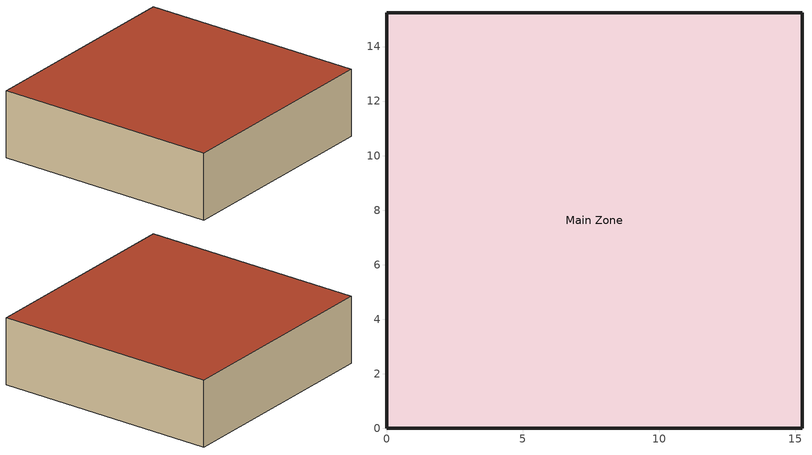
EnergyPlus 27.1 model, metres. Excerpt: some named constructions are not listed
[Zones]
Main Zone
 floor adiabatic (FLOOR): 15.24,0 0,0 0,15.24 15.24,15.24 z0
 wall outside (R13WALL): 0,0 15.24,0 15.24,15.24 0,15.24 0,0 z0:4.57
 roof outside (ROOF31): 0,15.24 0,0 15.24,0 15.24,15.24 z4.57
[Table:IndependentVariable]
Mode0_Toa; Mode0_Tra; Mode1_Tra; Mode2_Tra; Mode3_Tra; Mode4_Tra; Mode5_Tra: Cubic, Linear, -20, 100, Dimensionless, -100, 0, 100
Mode0_Woa; Mode0_Wra; Mode1_Wra; Mode2_Wra; Mode3_Wra; Mode4_Wra; Mode5_Wra: Cubic, Linear, 0, 0.03, Dimensionless, -100, 0, 100
Mode0_Ma; Mode0_OAF; Mode1_OAF; Mode2_OAF; Mode3_OAF; Mode4_OAF; Mode5_OAF: Cubic, Linear, 0, 1, Dimensionless, -100, 0, 100
Mode1_Toa: Cubic, Linear, -20, 100, Dimensionless, 18.33, 25.275, 32.22
Mode1_Woa: Cubic, Linear, 0, 0.03, Dimensionless, 0.0052, 0.00597, 0.00885, 0.00919, 0.0125
Mode1_Ma: Cubic, Linear, 0, 1, Dimensionless, 2.158, 2.534, 2.91
Mode2_Toa: Cubic, Linear, -20, 100, Dimensionless, 23.333, 26.9445, 30.556
Mode2_Woa: Cubic, Linear, 0, 0.03, Dimensionless, 0.00787, 0.00818, 0.00893, 0.00922, 0.01057
Mode2_Ma: Cubic, Linear, 0, 1, Dimensionless, 2.2415, 2.47525, 2.709
Mode3_Toa: Cubic, Linear, -20, 100, Dimensionless, 26.1, 30.5, 34.9
Mode3_Woa: Cubic, Linear, 0, 0.03, Dimensionless, 0.00619, 0.00921, 0.01038, 0.01222
Mode3_Ma: Cubic, Linear, 0, 1, Dimensionless, 2.1457, 2.41788, 2.69005
Mode4_Toa: Cubic, Linear, -20, 100, Dimensionless, 14.088, 18.879, 23.67
Mode4_Woa: Cubic, Linear, 0, 0.03, Dimensionless, 0.00482, 0.00516, 0.00857, 0.00901, 0.01229, 0.01232
Mode4_Ma: Cubic, Linear, 0, 1, Dimensionless, 2.124, 2.5059, 2.8878
Mode5_Toa: Cubic, Linear, -20, 100, Dimensionless, 12.1111, 17.33055, 22.55
Mode5_Woa: Cubic, Linear, 0, 0.03, Dimensionless, 0.00757, 0.00835, 0.00851, 0.00978, 0.01176, 0.012
Mode5_Ma: Cubic, Linear, 0, 1, Dimensionless, 2.19992, 2.60876, 3.0176
[Table:IndependentVariableList]
Mode0_IndependentVariableList: Mode0_Toa, Mode0_Woa, Mode0_Tra, Mode0_Wra, Mode0_Ma, Mode0_OAF
Mode1_IndependentVariableList: Mode1_Toa, Mode1_Woa, Mode1_Tra, Mode1_Wra, Mode1_Ma, Mode1_OAF
Mode2_IndependentVariableList: Mode2_Toa, Mode2_Woa, Mode2_Tra, Mode2_Wra, Mode2_Ma, Mode2_OAF
Mode3_IndependentVariableList: Mode3_Toa, Mode3_Woa, Mode3_Tra, Mode3_Wra, Mode3_Ma, Mode3_OAF
Mode4_IndependentVariableList: Mode4_Toa, Mode4_Woa, Mode4_Tra, Mode4_Wra, Mode4_Ma, Mode4_OAF
Mode5_IndependentVariableList: Mode5_Toa, Mode5_Woa, Mode5_Tra, Mode5_Wra, Mode5_Ma, Mode5_OAF
[Table:Lookup]
Mode1_ESP_lookup: Mode1_IndependentVariableList, DivisorOnly, -9999, 9999, Dimensionless, 153.953, 153.953, 153.953, 212.275, 212.275, 212.275, 279.945, 279.945, 279.945, 153.953, 153.953, 153.953, 212.275, 212.275, 212.275, 279.945, 279.945, 279.945, 153.953, 153.953, 153.953, 212.275, 212.275, 212.275, 279.945, 279.945, 279.945, 153.953, 153.953, 153.953, 212.275, 212.275, 212.275, 279.945, 279.945, 279.945, 153.953, 153.953, 153.953, 212.275, 212.275, 212.275, 279.945, 279.945, 279.945, 153.953, 153.953, 153.953, 212.275, 212.275, 212.275, 279.945, 279.945, 279.945, 153.953, 153.953, 153.953, 212.275, 212.275, 212.275, 279.945, 279.945, 279.945, 153.953, 153.953, 153.953, 212.275, 212.275, 212.275, 279.945, 279.945, 279.945, 153.953, 153.953, 153.953, 212.275, 212.275, 212.275, 279.945, 279.945, 279.945, 152.396, 152.396, 152.396, 215.391, 215.391, 215.391, 278.387, 278.387, 278.387, 152.396, 152.396, 152.396, 215.391, 215.391, 215.391, 278.387, 278.387, 278.387, 152.396, 152.396, 152.396, 215.391, 215.391, 215.391, 278.387, 278.387, 278.387, 152.396, 152.396, 152.396, 215.391, 215.391, 215.391, 278.387, 278.387, 278.387, 152.396, 152.396, 152.396, 215.391, 215.391, 215.391, 278.387, 278.387, 278.387, 152.396, 152.396, 152.396, 215.391, 215.391, 215.391, 278.387, 278.387, 278.387, 152.396, 152.396, 152.396, 215.391, 215.391, 215.391, 278.387, 278.387, 278.387, 152.396, 152.396, 152.396, 215.391, 215.391, 215.391, 278.387, 278.387, 278.387, 152.396, 152.396, 152.396, 215.391, 215.391, 215.391, 278.387, 278.387, 278.387, 153.953, 153.953, 153.953, 212.275, 212.275, 212.275, 279.945, 279.945, 279.945, 153.953, 153.953, 153.953, 212.275, 212.275, 212.275, 279.945, 279.945, 279.945, 153.953, 153.953, 153.953, 212.275, 212.275, 212.275, 279.945, 279.945, 279.945, 153.953, 153.953, 153.953, 212.275, 212.275, 212.275, 279.945, 279.945, 279.945, 153.953, 153.953, 153.953, 212.275, 212.275, 212.275, 279.945, 279.945, 279.945, 153.953, 153.953, 153.953, 212.275, 212.275, 212.275, 279.945, 279.945, 279.945, 153.953, 153.953, 153.953, 212.275, 212.275, 212.275, 279.945, 279.945, 279.945, 153.953, 153.953, 153.953, 212.275, 212.275, 212.275, 279.945, 279.945, 279.945, 153.953, 153.953, 153.953, 212.275, 212.275, 212.275, 279.945, 279.945, 279.945, 153.953, 153.953, 153.953, 212.275, 212.275, 212.275, 279.945, 279.945, 279.945, 153.953, 153.953, 153.953, 212.275, 212.275, 212.275, 279.945, 279.945, 279.945, 153.953, 153.953, 153.953, 212.275, 212.275, 212.275, 279.945, 279.945, 279.945, 153.953, 153.953, 153.953, 212.275, 212.275, 212.275, 279.945, 279.945, 279.945, 153.953, 153.953, 153.953, 212.275, 212.275, 212.275, 279.945, 279.945, 279.945, 153.953, 153.953, 153.953, 212.275, 212.275, 212.275, 279.945, 279.945, 279.945, 153.953, 153.953, 153.953, 212.275, 212.275, 212.275, 279.945, 279.945, 279.945, 153.953, 153.953, 153.953, 212.275, 212.275, 212.275, 279.945, 279.945, 279.945, 153.953, 153.953, 153.953, 212.275, 212.275, 212.275, 279.945, 279.945, 279.945, 152.396, 152.396, 152.396, 215.391, 215.391, 215.391, 278.387, 278.387, 278.387, 152.396, 152.396, 152.396, 215.391, 215.391, 215.391, 278.387, 278.387, 278.387, 152.396, 152.396, 152.396, 215.391, 215.391, 215.391, 278.387, 278.387, 278.387, 152.396, 152.396, 152.396, 215.391, 215.391, 215.391, 278.387, 278.387, 278.387, 152.396, 152.396, 152.396, 215.391, 215.391, 215.391, 278.387, 278.387, 278.387, 152.396, 152.396, 152.396, 215.391, 215.391, 215.391, 278.387, 278.387, 278.387, 152.396, 152.396, 152.396, 215.391, 215.391, 215.391, 278.387, 278.387, 278.387, 152.396, 152.396, 152.396, 215.391, 215.391, 215.391, 278.387, 278.387, 278.387, 152.396, 152.396, 152.396, 215.391, 215.391, 215.391, 278.387, 278.387, 278.387, 153.953, 153.953, 153.953, 212.275, 212.275, 212.275, 279.945, 279.945, 279.945, 153.953, 153.953, 153.953, 212.275, 212.275, 212.275, 279.945, 279.945, 279.945, 153.953, 153.953, 153.953, 212.275, 212.275, 212.275, 279.945, 279.945, 279.945, 153.953, 153.953, 153.953, 212.275, 212.275, 212.275, 279.945, 279.945, 279.945, 153.953, 153.953, 153.953, 212.275, 212.275, 212.275, 279.945, 279.945, 279.945, 153.953, 153.953, 153.953, 212.275, 212.275, 212.275, 279.945, 279.945, 279.945, 153.953, 153.953, 153.953, 212.275, 212.275, 212.275, 279.945, 279.945, 279.945, 153.953, 153.953, 153.953, 212.275, 212.275, 212.275, 279.945, 279.945, 279.945, 153.953, 153.953, 153.953, 212.275, 212.275, 212.275, 279.945, 279.945, 279.945, 152.396, 152.396, 152.396, 215.391, 215.391, 215.391, 278.387, 278.387, 278.387, 152.396, 152.396, 152.396, 215.391, 215.391, 215.391, 278.387, 278.387, 278.387, 152.396, 152.396, 152.396, 215.391, 215.391, 215.391, 278.387, 278.387, 278.387, 152.396, 152.396, 152.396, 215.391, 215.391, 215.391, 278.387, 278.387, 278.387, 152.396, 152.396, 152.396, 215.391, 215.391, 215.391, 278.387, 278.387, 278.387, 152.396, 152.396, 152.396, 215.391, 215.391, 215.391, 278.387, 278.387, 278.387, 152.396, 152.396, 152.396, 215.391, 215.391, 215.391, 278.387, 278.387, 278.387, 152.396, 152.396, 152.396, 215.391, 215.391, 215.391, 278.387, 278.387, 278.387, 152.396, 152.396, 152.396, 215.391, 215.391, 215.391, 278.387, 278.387, 278.387, 153.953, 153.953, 153.953, 212.275, 212.275, 212.275, 279.945, 279.945, 279.945, 153.953, 153.953, 153.953, 212.275, 212.275, 212.275, 279.945, 279.945, 279.945, 153.953, 153.953, 153.953, 212.275, 212.275, 212.275, 279.945, 279.945, 279.945, 153.953, 153.953, 153.953, 212.275, 212.275, 212.275, 279.945, 279.945, 279.945, 153.953, 153.953, 153.953, 212.275, 212.275, 212.275, 279.945, 279.945, 279.945, 153.953, 153.953, 153.953, 212.275, 212.275, 212.275, 279.945, 279.945, 279.945, 153.953, 153.953, 153.953, 212.275, 212.275, 212.275, 279.945, 279.945, 279.945, 153.953, 153.953, 153.953, 212.275, 212.275, 212.275, 279.945, 279.945, 279.945, 153.953, 153.953, 153.953, 212.275, 212.275, 212.275, 279.945, 279.945, 279.945, 152.396, 152.396, 152.396, 215.391, 215.391, 215.391, 278.387, 278.387, 278.387, 152.396, 152.396, 152.396, 215.391, 215.391, 215.391, 278.387, 278.387, 278.387, 152.396, 152.396, 152.396, 215.391, 215.391, 215.391, 278.387, 278.387, 278.387, 152.396, 152.396, 152.396, 215.391, 215.391, 215.391, 278.387, 278.387, 278.387, 152.396, 152.396, 152.396, 215.391, 215.391, 215.391, 278.387, 278.387, 278.387, 152.396, 152.396, 152.396, 215.391, 215.391, 215.391, 278.387, 278.387, 278.387, 152.396, 152.396, 152.396, 215.391, 215.391, 215.391, 278.387, 278.387, 278.387, 152.396, 152.396, 152.396, 215.391, 215.391, 215.391, 278.387, 278.387, 278.387, 152.396, 152.396, 152.396, 215.391, 215.391, 215.391, 278.387, 278.387, 278.387, 153.953, 153.953, 153.953, 212.275, 212.275, 212.275, 279.945, 279.945, 279.945, 153.953, 153.953, 153.953, 212.275, 212.275, 212.275, 279.945, 279.945, 279.945, 153.953, 153.953, 153.953, 212.275, 212.275, 212.275, 279.945, 279.945, 279.945, 153.953, 153.953, 153.953, 212.275, 212.275, 212.275, 279.945, 279.945, 279.945, 153.953, 153.953, 153.953, 212.275, 212.275, 212.275, 279.945, 279.945, 279.945, 153.953, 153.953, 153.953, 212.275, 212.275, 212.275, 279.945, 279.945, 279.945, 153.953, 153.953, 153.953, 212.275, 212.275, 212.275, 279.945, 279.945, 279.945, 153.953, 153.953, 153.953, 212.275, 212.275, 212.275, 279.945, 279.945, 279.945, 153.953, 153.953, 153.953, 212.275, 212.275, 212.275, 279.945, 279.945, 279.945, 152.396, 152.396, 152.396, 215.391, 215.391, 215.391, 278.387, 278.387, 278.387, 152.396, 152.396, 152.396, 215.391, 215.391, 215.391, 278.387, 278.387, 278.387, 152.396, 152.396, 152.396, 215.391, 215.391, 215.391, 278.387, 278.387, 278.387, 152.396, 152.396, 152.396, 215.391, 215.391, 215.391, 278.387, 278.387, 278.387, 152.396, 152.396, 152.396, 215.391, 215.391, 215.391, 278.387, 278.387, 278.387, 152.396, 152.396, 152.396, 215.391, 215.391, 215.391, 278.387, 278.387, 278.387, 152.396, 152.396, 152.396, 215.391, 215.391, 215.391, 278.387, 278.387, 278.387, 152.396, 152.396, 152.396, 215.391, 215.391, 215.391, 278.387, 278.387, 278.387, 152.396, 152.396, 152.396, 215.391, 215.391, 215.391, 278.387, 278.387, 278.387, 153.953, 153.953, 153.953, 212.275, 212.275, 212.275, 279.945, 279.945, 279.945, 153.953, 153.953, 153.953, 212.275, 212.275, 212.275, 279.945, 279.945, 279.945, 153.953, 153.953, 153.953, 212.275, 212.275, 212.275, 279.945, 279.945, 279.945, 153.953, 153.953, 153.953, 212.275, 212.275, 212.275, 279.945, 279.945, 279.945, 153.953, 153.953, 153.953, 212.275, 212.275, 212.275, 279.945, 279.945, 279.945, 153.953, 153.953, 153.953, 212.275, 212.275, 212.275, 279.945, 279.945, 279.945, 153.953, 153.953, 153.953, 212.275, 212.275, 212.275, 279.945, 279.945, 279.945, 153.953, 153.953, 153.953, 212.275, 212.275, 212.275, 279.945, 279.945, 279.945, 153.953, 153.953, 153.953, 212.275, 212.275, 212.275, 279.945, 279.945, 279.945, 153.953, 153.953, 153.953, 212.275, 212.275, 212.275, 279.945, 279.945, 279.945, 153.953, 153.953, 153.953, 212.275, 212.275, 212.275, 279.945, 279.945, 279.945, 153.953, 153.953, 153.953, 212.275, 212.275, 212.275, 279.945, 279.945, 279.945, 153.953, 153.953, 153.953, 212.275, 212.275, 212.275, 279.945, 279.945, 279.945, 153.953, 153.953, 153.953, 212.275, 212.275, 212.275, 279.945, 279.945, 279.945, 153.953, 153.953, 153.953, 212.275, 212.275, 212.275, 279.945, 279.945, 279.945, 153.953, 153.953, 153.953, 212.275, 212.275, 212.275, 279.945, 279.945, 279.945, 153.953, 153.953, 153.953, 212.275, 212.275, 212.275, 279.945, 279.945, 279.945, 153.953, 153.953, 153.953, 212.275, 212.275, 212.275, 279.945, 279.945, 279.945, 152.396, 152.396, 152.396, 215.391, 215.391, 215.391, 278.387, 278.387, 278.387, 152.396, 152.396, 152.396, 215.391, 215.391, 215.391, 278.387, 278.387, 278.387, 152.396, 152.396, 152.396, 215.391, 215.391, 215.391, 278.387, 278.387, 278.387, 152.396, 152.396, 152.396, 215.391, 215.391, 215.391, 278.387, 278.387, 278.387, 152.396, 152.396, 152.396, 215.391, 215.391, 215.391, 278.387, 278.387, 278.387, 152.396, 152.396, 152.396, 215.391, 215.391, 215.391, 278.387, 278.387, 278.387, 152.396, 152.396, 152.396, 215.391, 215.391, 215.391, 278.387, 278.387, 278.387, 152.396, 152.396, 152.396, 215.391, 215.391, 215.391, 278.387, 278.387, 278.387, 152.396, 152.396, 152.396, 215.391, 215.391, 215.391, 278.387, 278.387, 278.387, 153.953, 153.953, 153.953, 212.275, 212.275, 212.275, 279.945, 279.945, 279.945, 153.953, 153.953, 153.953, 212.275, 212.275, 212.275, 279.945, 279.945, 279.945, 153.953, 153.953, 153.953, 212.275, 212.275, 212.275, 279.945, 279.945, 279.945, 153.953, 153.953, 153.953, 212.275, 212.275, 212.275, 279.945, 279.945, 279.945, 153.953, 153.953, 153.953, 212.275, 212.275, 212.275, 279.945, 279.945, 279.945, 153.953, 153.953, 153.953, 212.275, 212.275, 212.275, 279.945, 279.945, 279.945, 153.953, 153.953, 153.953, 212.275, 212.275, 212.275, 279.945, 279.945, 279.945, 153.953, 153.953, 153.953, 212.275, 212.275, 212.275, 279.945, 279.945, 279.945, 153.953, 153.953, 153.953, 212.275, 212.275, 212.275, 279.945, 279.945, 279.945
Mode1_Power_lookup: Mode1_IndependentVariableList, DivisorOnly, 3.0176, -9999, 9999, Dimensionless, 4690.2, 4690.2, 4690.2, 4664.95, 4664.95, 4664.95, 4639.7, 4639.7, 4639.7, 4690.2, 4690.2, 4690.2, 4664.95, 4664.95, 4664.95, 4639.7, 4639.7, 4639.7, 4690.2, 4690.2, 4690.2, 4664.95, 4664.95, 4664.95, 4639.7, 4639.7, 4639.7, 4690.2, 4690.2, 4690.2, 4664.95, 4664.95, 4664.95, 4639.7, 4639.7, 4639.7, 4690.2, 4690.2, 4690.2, 4664.95, 4664.95, 4664.95, 4639.7, 4639.7, 4639.7, 4690.2, 4690.2, 4690.2, 4664.95, 4664.95, 4664.95, 4639.7, 4639.7, 4639.7, 4690.2, 4690.2, 4690.2, 4664.95, 4664.95, 4664.95, 4639.7, 4639.7, 4639.7, 4690.2, 4690.2, 4690.2, 4664.95, 4664.95, 4664.95, 4639.7, 4639.7, 4639.7, 4690.2, 4690.2, 4690.2, 4664.95, 4664.95, 4664.95, 4639.7, 4639.7, 4639.7, 4692.86, 4692.86, 4692.86, 4667.61, 4667.61, 4667.61, 4642.36, 4642.36, 4642.36, 4692.86, 4692.86, 4692.86, 4667.61, 4667.61, 4667.61, 4642.36, 4642.36, 4642.36, 4692.86, 4692.86, 4692.86, 4667.61, 4667.61, 4667.61, 4642.36, 4642.36, 4642.36, 4692.86, 4692.86, 4692.86, 4667.61, 4667.61, 4667.61, 4642.36, 4642.36, 4642.36, 4692.86, 4692.86, 4692.86, 4667.61, 4667.61, 4667.61, 4642.36, 4642.36, 4642.36, 4692.86, 4692.86, 4692.86, 4667.61, 4667.61, 4667.61, 4642.36, 4642.36, 4642.36, 4692.86, 4692.86, 4692.86, 4667.61, 4667.61, 4667.61, 4642.36, 4642.36, 4642.36, 4692.86, 4692.86, 4692.86, 4667.61, 4667.61, 4667.61, 4642.36, 4642.36, 4642.36, 4692.86, 4692.86, 4692.86, 4667.61, 4667.61, 4667.61, 4642.36, 4642.36, 4642.36, 4702.79, 4702.79, 4702.79, 4677.53, 4677.53, 4677.53, 4652.28, 4652.28, 4652.28, 4702.79, 4702.79, 4702.79, 4677.53, 4677.53, 4677.53, 4652.28, 4652.28, 4652.28, 4702.79, 4702.79, 4702.79, 4677.53, 4677.53, 4677.53, 4652.28, 4652.28, 4652.28, 4702.79, 4702.79, 4702.79, 4677.53, 4677.53, 4677.53, 4652.28, 4652.28, 4652.28, 4702.79, 4702.79, 4702.79, 4677.53, 4677.53, 4677.53, 4652.28, 4652.28, 4652.28, 4702.79, 4702.79, 4702.79, 4677.53, 4677.53, 4677.53, 4652.28, 4652.28, 4652.28, 4702.79, 4702.79, 4702.79, 4677.53, 4677.53, 4677.53, 4652.28, 4652.28, 4652.28, 4702.79, 4702.79, 4702.79, 4677.53, 4677.53, 4677.53, 4652.28, 4652.28, 4652.28, 4702.79, 4702.79, 4702.79, 4677.53, 4677.53, 4677.53, 4652.28, 4652.28, 4652.28, 4703.96, 4703.96, 4703.96, 4678.7, 4678.7, 4678.7, 4653.46, 4653.46, 4653.46, 4703.96, 4703.96, 4703.96, 4678.7, 4678.7, 4678.7, 4653.46, 4653.46, 4653.46, 4703.96, 4703.96, 4703.96, 4678.7, 4678.7, 4678.7, 4653.46, 4653.46, 4653.46, 4703.96, 4703.96, 4703.96, 4678.7, 4678.7, 4678.7, 4653.46, 4653.46, 4653.46, 4703.96, 4703.96, 4703.96, 4678.7, 4678.7, 4678.7, 4653.46, 4653.46, 4653.46, 4703.96, 4703.96, 4703.96, 4678.7, 4678.7, 4678.7, 4653.46, 4653.46, 4653.46, 4703.96, 4703.96, 4703.96, 4678.7, 4678.7, 4678.7, 4653.46, 4653.46, 4653.46, 4703.96, 4703.96, 4703.96, 4678.7, 4678.7, 4678.7, 4653.46, 4653.46, 4653.46, 4703.96, 4703.96, 4703.96, 4678.7, 4678.7, 4678.7, 4653.46, 4653.46, 4653.46, 4715.37, 4715.37, 4715.37, 4690.12, 4690.12, 4690.12, 4664.87, 4664.87, 4664.87, 4715.37, 4715.37, 4715.37, 4690.12, 4690.12, 4690.12, 4664.87, 4664.87, 4664.87, 4715.37, 4715.37, 4715.37, 4690.12, 4690.12, 4690.12, 4664.87, 4664.87, 4664.87, 4715.37, 4715.37, 4715.37, 4690.12, 4690.12, 4690.12, 4664.87, 4664.87, 4664.87, 4715.37, 4715.37, 4715.37, 4690.12, 4690.12, 4690.12, 4664.87, 4664.87, 4664.87, 4715.37, 4715.37, 4715.37, 4690.12, 4690.12, 4690.12, 4664.87, 4664.87, 4664.87, 4715.37, 4715.37, 4715.37, 4690.12, 4690.12, 4690.12, 4664.87, 4664.87, 4664.87, 4715.37, 4715.37, 4715.37, 4690.12, 4690.12, 4690.12, 4664.87, 4664.87, 4664.87, 4715.37, 4715.37, 4715.37, 4690.12, 4690.12, 4690.12, 4664.87, 4664.87, 4664.87, 4607.88, 4607.88, 4607.88, 4582.63, 4582.63, 4582.63, 4557.38, 4557.38, 4557.38, 4607.88, 4607.88, 4607.88, 4582.63, 4582.63, 4582.63, 4557.38, 4557.38, 4557.38, 4607.88, 4607.88, 4607.88, 4582.63, 4582.63, 4582.63, 4557.38, 4557.38, 4557.38, 4607.88, 4607.88, 4607.88, 4582.63, 4582.63, 4582.63, 4557.38, 4557.38, 4557.38, 4607.88, 4607.88, 4607.88, 4582.63, 4582.63, 4582.63, 4557.38, 4557.38, 4557.38, 4607.88, 4607.88, 4607.88, 4582.63, 4582.63, 4582.63, 4557.38, 4557.38, 4557.38, 4607.88, 4607.88, 4607.88, 4582.63, 4582.63, 4582.63, 4557.38, 4557.38, 4557.38, 4607.88, 4607.88, 4607.88, 4582.63, 4582.63, 4582.63, 4557.38, 4557.38, 4557.38, 4607.88, 4607.88, 4607.88, 4582.63, 4582.63, 4582.63, 4557.38, 4557.38, 4557.38, 4610.54, 4610.54, 4610.54, 4585.29, 4585.29, 4585.29, 4560.03, 4560.03, 4560.03, 4610.54, 4610.54, 4610.54, 4585.29, 4585.29, 4585.29, 4560.03, 4560.03, 4560.03, 4610.54, 4610.54, 4610.54, 4585.29, 4585.29, 4585.29, 4560.03, 4560.03, 4560.03, 4610.54, 4610.54, 4610.54, 4585.29, 4585.29, 4585.29, 4560.03, 4560.03, 4560.03, 4610.54, 4610.54, 4610.54, 4585.29, 4585.29, 4585.29, 4560.03, 4560.03, 4560.03, 4610.54, 4610.54, 4610.54, 4585.29, 4585.29, 4585.29, 4560.03, 4560.03, 4560.03, 4610.54, 4610.54, 4610.54, 4585.29, 4585.29, 4585.29, 4560.03, 4560.03, 4560.03, 4610.54, 4610.54, 4610.54, 4585.29, 4585.29, 4585.29, 4560.03, 4560.03, 4560.03, 4610.54, 4610.54, 4610.54, 4585.29, 4585.29, 4585.29, 4560.03, 4560.03, 4560.03, 4620.46, 4620.46, 4620.46, 4595.21, 4595.21, 4595.21, 4569.96, 4569.96, 4569.96, 4620.46, 4620.46, 4620.46, 4595.21, 4595.21, 4595.21, 4569.96, 4569.96, 4569.96, 4620.46, 4620.46, 4620.46, 4595.21, 4595.21, 4595.21, 4569.96, 4569.96, 4569.96, 4620.46, 4620.46, 4620.46, 4595.21, 4595.21, 4595.21, 4569.96, 4569.96, 4569.96, 4620.46, 4620.46, 4620.46, 4595.21, 4595.21, 4595.21, 4569.96, 4569.96, 4569.96, 4620.46, 4620.46, 4620.46, 4595.21, 4595.21, 4595.21, 4569.96, 4569.96, 4569.96, 4620.46, 4620.46, 4620.46, 4595.21, 4595.21, 4595.21, 4569.96, 4569.96, 4569.96, 4620.46, 4620.46, 4620.46, 4595.21, 4595.21, 4595.21, 4569.96, 4569.96, 4569.96, 4620.46, 4620.46, 4620.46, 4595.21, 4595.21, 4595.21, 4569.96, 4569.96, 4569.96, 4621.63, 4621.63, 4621.63, 4596.38, 4596.38, 4596.38, 4571.13, 4571.13, 4571.13, 4621.63, 4621.63, 4621.63, 4596.38, 4596.38, 4596.38, 4571.13, 4571.13, 4571.13, 4621.63, 4621.63, 4621.63, 4596.38, 4596.38, 4596.38, 4571.13, 4571.13, 4571.13, 4621.63, 4621.63, 4621.63, 4596.38, 4596.38, 4596.38, 4571.13, 4571.13, 4571.13, 4621.63, 4621.63, 4621.63, 4596.38, 4596.38, 4596.38, 4571.13, 4571.13, 4571.13, 4621.63, 4621.63, 4621.63, 4596.38, 4596.38, 4596.38, 4571.13, 4571.13, 4571.13, 4621.63, 4621.63, 4621.63, 4596.38, 4596.38, 4596.38, 4571.13, 4571.13, 4571.13, 4621.63, 4621.63, 4621.63, 4596.38, 4596.38, 4596.38, 4571.13, 4571.13, 4571.13, 4621.63, 4621.63, 4621.63, 4596.38, 4596.38, 4596.38, 4571.13, 4571.13, 4571.13, 4633.04, 4633.04, 4633.04, 4607.79, 4607.79, 4607.79, 4582.54, 4582.54, 4582.54, 4633.04, 4633.04, 4633.04, 4607.79, 4607.79, 4607.79, 4582.54, 4582.54, 4582.54, 4633.04, 4633.04, 4633.04, 4607.79, 4607.79, 4607.79, 4582.54, 4582.54, 4582.54, 4633.04, 4633.04, 4633.04, 4607.79, 4607.79, 4607.79, 4582.54, 4582.54, 4582.54, 4633.04, 4633.04, 4633.04, 4607.79, 4607.79, 4607.79, 4582.54, 4582.54, 4582.54, 4633.04, 4633.04, 4633.04, 4607.79, 4607.79, 4607.79, 4582.54, 4582.54, 4582.54, 4633.04, 4633.04, 4633.04, 4607.79, 4607.79, 4607.79, 4582.54, 4582.54, 4582.54, 4633.04, 4633.04, 4633.04, 4607.79, 4607.79, 4607.79, 4582.54, 4582.54, 4582.54, 4633.04, 4633.04, 4633.04, 4607.79, 4607.79, 4607.79, 4582.54, 4582.54, 4582.54, 4525.56, 4525.56, 4525.56, 4500.31, 4500.31, 4500.31, 4475.06, 4475.06, 4475.06, 4525.56, 4525.56, 4525.56, 4500.31, 4500.31, 4500.31, 4475.06, 4475.06, 4475.06, 4525.56, 4525.56, 4525.56, 4500.31, 4500.31, 4500.31, 4475.06, 4475.06, 4475.06, 4525.56, 4525.56, 4525.56, 4500.31, 4500.31, 4500.31, 4475.06, 4475.06, 4475.06, 4525.56, 4525.56, 4525.56, 4500.31, 4500.31, 4500.31, 4475.06, 4475.06, 4475.06, 4525.56, 4525.56, 4525.56, 4500.31, 4500.31, 4500.31, 4475.06, 4475.06, 4475.06, 4525.56, 4525.56, 4525.56, 4500.31, 4500.31, 4500.31, 4475.06, 4475.06, 4475.06, 4525.56, 4525.56, 4525.56, 4500.31, 4500.31, 4500.31, 4475.06, 4475.06, 4475.06, 4525.56, 4525.56, 4525.56, 4500.31, 4500.31, 4500.31, 4475.06, 4475.06, 4475.06, 4528.22, 4528.22, 4528.22, 4502.97, 4502.97, 4502.97, 4477.72, 4477.72, 4477.72, 4528.22, 4528.22, 4528.22, 4502.97, 4502.97, 4502.97, 4477.72, 4477.72, 4477.72, 4528.22, 4528.22, 4528.22, 4502.97, 4502.97, 4502.97, 4477.72, 4477.72, 4477.72, 4528.22, 4528.22, 4528.22, 4502.97, 4502.97, 4502.97, 4477.72, 4477.72, 4477.72, 4528.22, 4528.22, 4528.22, 4502.97, 4502.97, 4502.97, 4477.72, 4477.72, 4477.72, 4528.22, 4528.22, 4528.22, 4502.97, 4502.97, 4502.97, 4477.72, 4477.72, 4477.72, 4528.22, 4528.22, 4528.22, 4502.97, 4502.97, 4502.97, 4477.72, 4477.72, 4477.72, 4528.22, 4528.22, 4528.22, 4502.97, 4502.97, 4502.97, 4477.72, 4477.72, 4477.72, 4528.22, 4528.22, 4528.22, 4502.97, 4502.97, 4502.97, 4477.72, 4477.72, 4477.72, 4538.14, 4538.14, 4538.14, 4512.89, 4512.89, 4512.89, 4487.64, 4487.64, 4487.64, 4538.14, 4538.14, 4538.14, 4512.89, 4512.89, 4512.89, 4487.64, 4487.64, 4487.64, 4538.14, 4538.14, 4538.14, 4512.89, 4512.89, 4512.89, 4487.64, 4487.64, 4487.64, 4538.14, 4538.14, 4538.14, 4512.89, 4512.89, 4512.89, 4487.64, 4487.64, 4487.64, 4538.14, 4538.14, 4538.14, 4512.89, 4512.89, 4512.89, 4487.64, 4487.64, 4487.64, 4538.14, 4538.14, 4538.14, 4512.89, 4512.89, 4512.89, 4487.64, 4487.64, 4487.64, 4538.14, 4538.14, 4538.14, 4512.89, 4512.89, 4512.89, 4487.64, 4487.64, 4487.64, 4538.14, 4538.14, 4538.14, 4512.89, 4512.89, 4512.89, 4487.64, 4487.64, 4487.64, 4538.14, 4538.14, 4538.14, 4512.89, 4512.89, 4512.89, 4487.64, 4487.64, 4487.64, 4539.31, 4539.31, 4539.31, 4514.06, 4514.06, 4514.06, 4488.81, 4488.81, 4488.81, 4539.31, 4539.31, 4539.31, 4514.06, 4514.06, 4514.06, 4488.81, 4488.81, 4488.81, 4539.31, 4539.31, 4539.31, 4514.06, 4514.06, 4514.06, 4488.81, 4488.81, 4488.81, 4539.31, 4539.31, 4539.31, 4514.06, 4514.06, 4514.06, 4488.81, 4488.81, 4488.81, 4539.31, 4539.31, 4539.31, 4514.06, 4514.06, 4514.06, 4488.81, 4488.81, 4488.81, 4539.31, 4539.31, 4539.31, 4514.06, 4514.06, 4514.06, 4488.81, 4488.81, 4488.81, 4539.31, 4539.31, 4539.31, 4514.06, 4514.06, 4514.06, 4488.81, 4488.81, 4488.81, 4539.31, 4539.31, 4539.31, 4514.06, 4514.06, 4514.06, 4488.81, 4488.81, 4488.81, 4539.31, 4539.31, 4539.31, 4514.06, 4514.06, 4514.06, 4488.81, 4488.81, 4488.81, 4550.72, 4550.72, 4550.72, 4525.47, 4525.47, 4525.47, 4500.22, 4500.22, 4500.22, 4550.72, 4550.72, 4550.72, 4525.47, 4525.47, 4525.47, 4500.22, 4500.22, 4500.22, 4550.72, 4550.72, 4550.72, 4525.47, 4525.47, 4525.47, 4500.22, 4500.22, 4500.22, 4550.72, 4550.72, 4550.72, 4525.47, 4525.47, 4525.47, 4500.22, 4500.22, 4500.22, 4550.72, 4550.72, 4550.72, 4525.47, 4525.47, 4525.47, 4500.22, 4500.22, 4500.22, 4550.72, 4550.72, 4550.72, 4525.47, 4525.47, 4525.47, 4500.22, 4500.22, 4500.22, 4550.72, 4550.72, 4550.72, 4525.47, 4525.47, 4525.47, 4500.22, 4500.22, 4500.22, 4550.72, 4550.72, 4550.72, 4525.47, 4525.47, 4525.47, 4500.22, 4500.22, 4500.22, 4550.72, 4550.72, 4550.72, 4525.47, 4525.47, 4525.47, 4500.22, 4500.22, 4500.22
Mode1_FanPower_lookup: Mode1_IndependentVariableList, DivisorOnly, 3.0176, -9999, 9999, Dimensionless, 3250, 3250, 3250, 3250, 3250, 3250, 3250, 3250, 3250, 3250, 3250, 3250, 3250, 3250, 3250, 3250, 3250, 3250, 3250, 3250, 3250, 3250, 3250, 3250, 3250, 3250, 3250, 3250, 3250, 3250, 3250, 3250, 3250, 3250, 3250, 3250, 3250, 3250, 3250, 3250, 3250, 3250, 3250, 3250, 3250, 3250, 3250, 3250, 3250, 3250, 3250, 3250, 3250, 3250, 3250, 3250, 3250, 3250, 3250, 3250, 3250, 3250, 3250, 3250, 3250, 3250, 3250, 3250, 3250, 3250, 3250, 3250, 3250, 3250, 3250, 3250, 3250, 3250, 3250, 3250, 3250, 3250, 3250, 3250, 3250, 3250, 3250, 3250, 3250, 3250, 3250, 3250, 3250, 3250, 3250, 3250, 3250, 3250, 3250, 3250, 3250, 3250, 3250, 3250, 3250, 3250, 3250, 3250, 3250, 3250, 3250, 3250, 3250, 3250, 3250, 3250, 3250, 3250, 3250, 3250, 3250, 3250, 3250, 3250, 3250, 3250, 3250, 3250, 3250, 3250, 3250, 3250, 3250, 3250, 3250, 3250, 3250, 3250, 3250, 3250, 3250, 3250, 3250, 3250, 3250, 3250, 3250, 3250, 3250, 3250, 3250, 3250, 3250, 3250, 3250, 3250, 3250, 3250, 3250, 3250, 3250, 3250, 3250, 3250, 3250, 3250, 3250, 3250, 3250, 3250, 3250, 3250, 3250, 3250, 3250, 3250, 3250, 3250, 3250, 3250, 3250, 3250, 3250, 3250, 3250, 3250, 3250, 3250, 3250, 3250, 3250, 3250, 3250, 3250, 3250, 3250, 3250, 3250, 3250, 3250, 3250, 3250, 3250, 3250, 3250, 3250, 3250, 3250, 3250, 3250, 3250, 3250, 3250, 3250, 3250, 3250, 3250, 3250, 3250, 3250, 3250, 3250, 3250, 3250, 3250, 3250, 3250, 3250, 3250, 3250, 3250, 3250, 3250, 3250, 3250, 3250, 3250, 3250, 3250, 3250, 3250, 3250, 3250, 3250, 3250, 3250, 3250, 3250, 3250, 3250, 3250, 3250, 3250, 3250, 3250, 3250, 3250, 3250, 3250, 3250, 3250, 3250, 3250, 3250, 3250, 3250, 3250, 3250, 3250, 3250, 3250, 3250, 3250, 3250, 3250, 3250, 3250, 3250, 3250, 3250, 3250, 3250, 3250, 3250, 3250, 3250, 3250, 3250, 3250, 3250, 3250, 3250, 3250, 3250, 3250, 3250, 3250, 3250, 3250, 3250, 3250, 3250, 3250, 3250, 3250, 3250, 3250, 3250, 3250, 3250, 3250, 3250, 3250, 3250, 3250, 3250, 3250, 3250, 3250, 3250, 3250, 3250, 3250, 3250, 3250, 3250, 3250, 3250, 3250, 3250, 3250, 3250, 3250, 3250, 3250, 3250, 3250, 3250, 3250, 3250, 3250, 3250, 3250, 3250, 3250, 3250, 3250, 3250, 3250, 3250, 3250, 3250, 3250, 3250, 3250, 3250, 3250, 3250, 3250, 3250, 3250, 3250, 3250, 3250, 3250, 3250, 3250, 3250, 3250, 3250, 3250, 3250, 3250, 3250, 3250, 3250, 3250, 3250, 3250, 3250, 3250, 3250, 3250, 3250, 3250, 3250, 3250, 3250, 3250, 3250, 3250, 3250, 3250, 3250, 3250, 3250, 3250, 3250, 3250, 3250, 3250, 3250, 3250, 3250, 3250, 3250, 3250, 3250, 3250, 3250, 3250, 3250, 3250, 3250, 3250, 3250, 3250, 3250, 3250, 3250, 3250, 3250, 3250, 3250, 3250, 3250, 3250, 3250, 3250, 3250, 3250, 3250, 3250, 3250, 3250, 3250, 3250, 3250, 3250, 3250, 3250, 3250, 3250, 3250, 3250, 3250, 3250, 3250, 3250, 3250, 3250, 3250, 3250, 3250, 3250, 3250, 3250, 3250, 3250, 3250, 3250, 3250, 3250, 3250, 3250, 3250, 3250, 3250, 3250, 3250, 3250, 3250, 3250, 3250, 3250, 3250, 3250, 3250, 3250, 3250, 3250, 3250, 3250, 3250, 3250, 3250, 3250, 3250, 3250, 3250, 3250, 3250, 3250, 3250, 3250, 3250, 3250, 3250, 3250, 3250, 3250, 3250, 3250, 3250, 3250, 3250, 3250, 3250, 3250, 3250, 3250, 3250, 3250, 3250, 3250, 3250, 3250, 3250, 3250, 3250, 3250, 3250, 3250, 3250, 3250, 3250, 3250, 3250, 3250, 3250, 3250, 3250, 3250, 3250, 3250, 3250, 3250, 3250, 3250, 3250, 3250, 3250, 3250, 3250, 3250, 3250, 3250, 3250, 3250, 3250, 3250, 3250, 3250, 3250, 3250, 3250, 3250, 3250, 3250, 3250, 3250, 3250, 3250, 3250, 3250, 3250, 3250, 3250, 3250, 3250, 3250, 3250, 3250, 3250, 3250, 3250, 3250, 3250, 3250, 3250, 3250, 3250, 3250, 3250, 3250, 3250, 3250, 3250, 3250, 3250, 3250, 3250, 3250, 3250, 3250, 3250, 3250, 3250, 3250, 3250, 3250, 3250, 3250, 3250, 3250, 3250, 3250, 3250, 3250, 3250, 3250, 3250, 3250, 3250, 3250, 3250, 3250, 3250, 3250, 3250, 3250, 3250, 3250, 3250, 3250, 3250, 3250, 3250, 3250, 3250, 3250, 3250, 3250, 3250, 3250, 3250, 3250, 3250, 3250, 3250, 3250, 3250, 3250, 3250, 3250, 3250, 3250, 3250, 3250, 3250, 3250, 3250, 3250, 3250, 3250, 3250, 3250, 3250, 3250, 3250, 3250, 3250, 3250, 3250, 3250, 3250, 3250, 3250, 3250, 3250, 3250, 3250, 3250, 3250, 3250, 3250, 3250, 3250, 3250, 3250, 3250, 3250, 3250, 3250, 3250, 3250, 3250, 3250, 3250, 3250, 3250, 3250, 3250, 3250, 3250, 3250, 3250, 3250, 3250, 3250, 3250, 3250, 3250, 3250, 3250, 3250, 3250, 3250, 3250, 3250, 3250, 3250, 3250, 3250, 3250, 3250, 3250, 3250, 3250, 3250, 3250, 3250, 3250, 3250, 3250, 3250, 3250, 3250, 3250, 3250, 3250, 3250, 3250, 3250, 3250, 3250, 3250, 3250, 3250, 3250, 3250, 3250, 3250, 3250, 3250, 3250, 3250, 3250, 3250, 3250, 3250, 3250, 3250, 3250, 3250, 3250, 3250, 3250, 3250, 3250, 3250, 3250, 3250, 3250, 3250, 3250, 3250, 3250, 3250, 3250, 3250, 3250, 3250, 3250, 3250, 3250, 3250, 3250, 3250, 3250, 3250, 3250, 3250, 3250, 3250, 3250, 3250, 3250, 3250, 3250, 3250, 3250, 3250, 3250, 3250, 3250, 3250, 3250, 3250, 3250, 3250, 3250, 3250, 3250, 3250, 3250, 3250, 3250, 3250, 3250, 3250, 3250, 3250, 3250, 3250, 3250, 3250, 3250, 3250, 3250, 3250, 3250, 3250, 3250, 3250, 3250, 3250, 3250, 3250, 3250, 3250, 3250, 3250, 3250, 3250, 3250, 3250, 3250, 3250, 3250, 3250, 3250, 3250, 3250, 3250, 3250, 3250, 3250, 3250, 3250, 3250, 3250, 3250, 3250, 3250, 3250, 3250, 3250, 3250, 3250, 3250, 3250, 3250, 3250, 3250, 3250, 3250, 3250, 3250, 3250, 3250, 3250, 3250, 3250, 3250, 3250, 3250, 3250, 3250, 3250, 3250, 3250, 3250, 3250, 3250, 3250, 3250, 3250, 3250, 3250, 3250, 3250, 3250, 3250, 3250, 3250, 3250, 3250, 3250, 3250, 3250, 3250, 3250, 3250, 3250, 3250, 3250, 3250, 3250, 3250, 3250, 3250, 3250, 3250, 3250, 3250, 3250, 3250, 3250, 3250, 3250, 3250, 3250, 3250, 3250, 3250, 3250, 3250, 3250, 3250, 3250, 3250, 3250, 3250, 3250, 3250, 3250, 3250, 3250, 3250, 3250, 3250, 3250, 3250, 3250, 3250, 3250, 3250, 3250, 3250, 3250, 3250, 3250, 3250, 3250, 3250, 3250, 3250, 3250, 3250, 3250, 3250, 3250, 3250, 3250, 3250, 3250, 3250, 3250, 3250, 3250, 3250, 3250, 3250, 3250, 3250, 3250, 3250, 3250, 3250, 3250, 3250, 3250, 3250, 3250, 3250, 3250, 3250, 3250, 3250, 3250, 3250, 3250, 3250, 3250, 3250, 3250, 3250, 3250, 3250, 3250, 3250, 3250, 3250, 3250, 3250, 3250, 3250, 3250, 3250, 3250, 3250, 3250, 3250, 3250, 3250, 3250, 3250, 3250, 3250, 3250, 3250, 3250, 3250, 3250, 3250, 3250, 3250, 3250, 3250, 3250, 3250, 3250, 3250, 3250, 3250, 3250, 3250, 3250, 3250, 3250, 3250, 3250, 3250, 3250, 3250, 3250, 3250, 3250, 3250, 3250, 3250, 3250, 3250, 3250, 3250, 3250, 3250, 3250, 3250, 3250, 3250, 3250, 3250, 3250, 3250, 3250, 3250, 3250, 3250, 3250, 3250, 3250, 3250, 3250, 3250, 3250, 3250, 3250, 3250, 3250, 3250, 3250, 3250, 3250, 3250, 3250, 3250, 3250, 3250, 3250, 3250, 3250, 3250, 3250, 3250, 3250, 3250, 3250, 3250, 3250, 3250, 3250, 3250, 3250, 3250, 3250, 3250, 3250, 3250, 3250, 3250, 3250, 3250, 3250, 3250, 3250, 3250, 3250, 3250, 3250, 3250, 3250, 3250, 3250, 3250, 3250, 3250, 3250, 3250, 3250, 3250, 3250, 3250, 3250, 3250, 3250, 3250, 3250, 3250, 3250, 3250, 3250, 3250, 3250, 3250, 3250, 3250, 3250, 3250, 3250, 3250, 3250, 3250, 3250, 3250, 3250, 3250, 3250, 3250, 3250, 3250, 3250, 3250, 3250, 3250, 3250, 3250, 3250, 3250, 3250, 3250, 3250, 3250, 3250, 3250, 3250, 3250, 3250, 3250, 3250, 3250, 3250, 3250, 3250, 3250, 3250, 3250, 3250, 3250, 3250, 3250, 3250, 3250, 3250, 3250, 3250, 3250, 3250, 3250, 3250, 3250, 3250, 3250, 3250, 3250, 3250, 3250, 3250, 3250, 3250, 3250, 3250, 3250, 3250
Mode1_water_lookup: Mode1_IndependentVariableList, DivisorOnly, 3.0176, -9999, 9999, Dimensionless, 20.90173, 20.90173, 20.90173, 20.90173, 20.90173, 20.90173, 20.90173, 20.90173, 20.90173, 20.90173, 20.90173, 20.90173, 20.90173, 20.90173, 20.90173, 20.90173, 20.90173, 20.90173, 20.90173, 20.90173, 20.90173, 20.90173, 20.90173, 20.90173, 20.90173, 20.90173, 20.90173, 20.90173, 20.90173, 20.90173, 20.90173, 20.90173, 20.90173, 20.90173, 20.90173, 20.90173, 20.90173, 20.90173, 20.90173, 20.90173, 20.90173, 20.90173, 20.90173, 20.90173, 20.90173, 20.90173, 20.90173, 20.90173, 20.90173, 20.90173, 20.90173, 20.90173, 20.90173, 20.90173, 20.90173, 20.90173, 20.90173, 20.90173, 20.90173, 20.90173, 20.90173, 20.90173, 20.90173, 20.90173, 20.90173, 20.90173, 20.90173, 20.90173, 20.90173, 20.90173, 20.90173, 20.90173, 20.90173, 20.90173, 20.90173, 20.90173, 20.90173, 20.90173, 20.90173, 20.90173, 20.90173, 20.90173, 20.90173, 20.90173, 20.90173, 20.90173, 20.90173, 20.90173, 20.90173, 20.90173, 20.90173, 20.90173, 20.90173, 20.90173, 20.90173, 20.90173, 20.90173, 20.90173, 20.90173, 20.90173, 20.90173, 20.90173, 20.90173, 20.90173, 20.90173, 20.90173, 20.90173, 20.90173, 20.90173, 20.90173, 20.90173, 20.90173, 20.90173, 20.90173, 20.90173, 20.90173, 20.90173, 20.90173, 20.90173, 20.90173, 20.90173, 20.90173, 20.90173, 20.90173, 20.90173, 20.90173, 20.90173, 20.90173, 20.90173, 20.90173, 20.90173, 20.90173, 20.90173, 20.90173, 20.90173, 20.90173, 20.90173, 20.90173, 20.90173, 20.90173, 20.90173, 20.90173, 20.90173, 20.90173, 20.90173, 20.90173, 20.90173, 20.90173, 20.90173, 20.90173, 20.90173, 20.90173, 20.90173, 20.90173, 20.90173, 20.90173, 20.90173, 20.90173, 20.90173, 20.90173, 20.90173, 20.90173, 20.90173, 20.90173, 20.90173, 20.90173, 20.90173, 20.90173, 20.90173, 20.90173, 20.90173, 20.90173, 20.90173, 20.90173, 20.90173, 20.90173, 20.90173, 20.90173, 20.90173, 20.90173, 20.90173, 20.90173, 20.90173, 20.90173, 20.90173, 20.90173, 20.90173, 20.90173, 20.90173, 20.90173, 20.90173, 20.90173, 20.90173, 20.90173, 20.90173, 20.90173, 20.90173, 20.90173, 20.90173, 20.90173, 20.90173, 20.90173, 20.90173, 20.90173, 20.90173, 20.90173, 20.90173, 20.90173, 20.90173, 20.90173, 20.90173, 20.90173, 20.90173, 20.90173, 20.90173, 20.90173, 20.90173, 20.90173, 20.90173, 20.90173, 20.90173, 20.90173, 20.90173, 20.90173, 20.90173, 20.90173, 20.90173, 20.90173, 20.90173, 20.90173, 20.90173, 20.90173, 20.90173, 20.90173, 20.90173, 20.90173, 20.90173, 20.90173, 20.90173, 20.90173, 20.90173, 20.90173, 20.90173, 20.90173, 20.90173, 20.90173, 20.90173, 20.90173, 20.90173, 20.90173, 20.90173, 20.90173, 20.90173, 20.90173, 20.90173, 20.90173, 20.90173, 20.90173, 20.90173, 20.90173, 20.90173, 20.90173, 20.90173, 20.90173, 20.90173, 20.90173, 20.90173, 20.90173, 20.90173, 20.90173, 20.90173, 20.90173, 20.90173, 20.90173, 20.90173, 20.90173, 20.90173, 20.90173, 20.90173, 20.90173, 20.90173, 20.90173, 20.90173, 20.90173, 20.90173, 20.90173, 20.90173, 20.90173, 20.90173, 20.90173, 20.90173, 20.90173, 20.90173, 20.90173, 20.90173, 20.90173, 20.90173, 20.90173, 20.90173, 20.90173, 20.90173, 20.90173, 20.90173, 20.90173, 20.90173, 20.90173, 20.90173, 20.90173, 20.90173, 20.90173, 20.90173, 20.90173, 20.90173, 20.90173, 20.90173, 20.90173, 20.90173, 20.90173, 20.90173, 20.90173, 20.90173, 20.90173, 20.90173, 20.90173, 20.90173, 20.90173, 20.90173, 20.90173, 20.90173, 20.90173, 20.90173, 20.90173, 20.90173, 20.90173, 20.90173, 20.90173, 20.90173, 20.90173, 20.90173, 20.90173, 20.90173, 20.90173, 20.90173, 20.90173, 20.90173, 20.90173, 20.90173, 20.90173, 20.90173, 20.90173, 20.90173, 20.90173, 20.90173, 20.90173, 20.90173, 20.90173, 20.90173, 20.90173, 20.90173, 20.90173, 20.90173, 20.90173, 20.90173, 20.90173, 20.90173, 20.90173, 20.90173, 20.90173, 20.90173, 20.90173, 20.90173, 20.90173, 20.90173, 20.90173, 20.90173, 20.90173, 20.90173, 20.90173, 20.90173, 20.90173, 20.90173, 20.90173, 20.90173, 20.90173, 20.90173, 20.90173, 20.90173, 20.90173, 20.90173, 20.90173, 20.90173, 20.90173, 20.90173, 20.90173, 20.90173, 20.90173, 20.90173, 20.90173, 20.90173, 20.90173, 20.90173, 20.90173, 20.90173, 20.90173, 20.90173, 47.16504, 47.16504, 47.16504, 47.16504, 47.16504, 47.16504, 47.16504, 47.16504, 47.16504, 47.16504, 47.16504, 47.16504, 47.16504, 47.16504, 47.16504, 47.16504, 47.16504, 47.16504, 47.16504, 47.16504, 47.16504, 47.16504, 47.16504, 47.16504, 47.16504, 47.16504, 47.16504, 47.16504, 47.16504, 47.16504, 47.16504, 47.16504, 47.16504, 47.16504, 47.16504, 47.16504, 47.16504, 47.16504, 47.16504, 47.16504, 47.16504, 47.16504, 47.16504, 47.16504, 47.16504, 47.16504, 47.16504, 47.16504, 47.16504, 47.16504, 47.16504, 47.16504, 47.16504, 47.16504, 47.16504, 47.16504, 47.16504, 47.16504, 47.16504, 47.16504, 47.16504, 47.16504, 47.16504, 47.16504, 47.16504, 47.16504, 47.16504, 47.16504, 47.16504, 47.16504, 47.16504, 47.16504, 47.16504, 47.16504, 47.16504, 47.16504, 47.16504, 47.16504, 47.16504, 47.16504, 47.16504, 47.16504, 47.16504, 47.16504, 47.16504, 47.16504, 47.16504, 47.16504, 47.16504, 47.16504, 47.16504, 47.16504, 47.16504, 47.16504, 47.16504, 47.16504, 47.16504, 47.16504, 47.16504, 47.16504, 47.16504, 47.16504, 47.16504, 47.16504, 47.16504, 47.16504, 47.16504, 47.16504, 47.16504, 47.16504, 47.16504, 47.16504, 47.16504, 47.16504, 47.16504, 47.16504, 47.16504, 47.16504, 47.16504, 47.16504, 47.16504, 47.16504, 47.16504, 47.16504, 47.16504, 47.16504, 47.16504, 47.16504, 47.16504, 47.16504, 47.16504, 47.16504, 47.16504, 47.16504, 47.16504, 47.16504, 47.16504, 47.16504, 47.16504, 47.16504, 47.16504, 47.16504, 47.16504, 47.16504, 47.16504, 47.16504, 47.16504, 47.16504, 47.16504, 47.16504, 47.16504, 47.16504, 47.16504, 47.16504, 47.16504, 47.16504, 47.16504, 47.16504, 47.16504, 47.16504, 47.16504, 47.16504, 47.16504, 47.16504, 47.16504, 47.16504, 47.16504, 47.16504, 47.16504, 47.16504, 47.16504, 47.16504, 47.16504, 47.16504, 47.16504, 47.16504, 47.16504, 47.16504, 47.16504, 47.16504, 47.16504, 47.16504, 47.16504, 47.16504, 47.16504, 47.16504, 47.16504, 47.16504, 47.16504, 47.16504, 47.16504, 47.16504, 47.16504, 47.16504, 47.16504, 47.16504, 47.16504, 47.16504, 47.16504, 47.16504, 47.16504, 47.16504, 47.16504, 47.16504, 47.16504, 47.16504, 47.16504, 47.16504, 47.16504, 47.16504, 47.16504, 47.16504, 47.16504, 47.16504, 47.16504, 47.16504, 47.16504, 47.16504, 47.16504, 47.16504, 47.16504, 47.16504, 47.16504, 47.16504, 47.16504, 47.16504, 47.16504, 47.16504, 47.16504, 47.16504, 47.16504, 47.16504, 47.16504, 47.16504, 47.16504, 47.16504, 47.16504, 47.16504, 47.16504, 47.16504, 47.16504, 47.16504, 47.16504, 47.16504, 47.16504, 47.16504, 47.16504, 47.16504, 47.16504, 47.16504, 47.16504, 47.16504, 47.16504, 47.16504, 47.16504, 47.16504, 47.16504, 47.16504, 47.16504, 47.16504, 47.16504, 47.16504, 47.16504, 47.16504, 47.16504, 47.16504, 47.16504, 47.16504, 47.16504, 47.16504, 47.16504, 47.16504, 47.16504, 47.16504, 47.16504, 47.16504, 47.16504, 47.16504, 47.16504, 47.16504, 47.16504, 47.16504, 47.16504, 47.16504, 47.16504, 47.16504, 47.16504, 47.16504, 47.16504, 47.16504, 47.16504, 47.16504, 47.16504, 47.16504, 47.16504, 47.16504, 47.16504, 47.16504, 47.16504, 47.16504, 47.16504, 47.16504, 47.16504, 47.16504, 47.16504, 47.16504, 47.16504, 47.16504, 47.16504, 47.16504, 47.16504, 47.16504, 47.16504, 47.16504, 47.16504, 47.16504, 47.16504, 47.16504, 47.16504, 47.16504, 47.16504, 47.16504, 47.16504, 47.16504, 47.16504, 47.16504, 47.16504, 47.16504, 47.16504, 47.16504, 47.16504, 47.16504, 47.16504, 47.16504, 47.16504, 47.16504, 47.16504, 47.16504, 47.16504, 47.16504, 47.16504, 47.16504, 47.16504, 47.16504, 47.16504, 47.16504, 47.16504, 47.16504, 47.16504, 47.16504, 47.16504, 47.16504, 47.16504, 47.16504, 47.16504, 47.16504, 47.16504, 47.16504, 47.16504, 47.16504, 47.16504, 47.16504, 47.16504, 47.16504, 47.16504, 47.16504, 47.16504, 47.16504, 47.16504, 47.16504, 47.16504, 47.16504, 47.16504, 47.16504, 47.16504, 47.16504, 47.16504, 47.16504, 47.16504, 47.16504, 47.16504, 47.16504, 47.16504, 47.16504, 47.16504, 47.16504, 47.16504, 47.16504, 47.16504, 47.16504, 47.16504, 47.16504, 47.16504, 47.16504, 47.16504, 47.16504, 47.16504, 47.16504, 47.16504, 47.16504, 47.16504, 47.16504, 47.16504, 47.16504, 47.16504, 73.42836, 73.42836, 73.42836, 73.42836, 73.42836, 73.42836, 73.42836, 73.42836, 73.42836, 73.42836, 73.42836, 73.42836, 73.42836, 73.42836, 73.42836, 73.42836, 73.42836, 73.42836, 73.42836, 73.42836, 73.42836, 73.42836, 73.42836, 73.42836, 73.42836, 73.42836, 73.42836, 73.42836, 73.42836, 73.42836, 73.42836, 73.42836, 73.42836, 73.42836, 73.42836, 73.42836, 73.42836, 73.42836, 73.42836, 73.42836, 73.42836, 73.42836, 73.42836, 73.42836, 73.42836, 73.42836, 73.42836, 73.42836, 73.42836, 73.42836, 73.42836, 73.42836, 73.42836, 73.42836, 73.42836, 73.42836, 73.42836, 73.42836, 73.42836, 73.42836, 73.42836, 73.42836, 73.42836, 73.42836, 73.42836, 73.42836, 73.42836, 73.42836, 73.42836, 73.42836, 73.42836, 73.42836, 73.42836, 73.42836, 73.42836, 73.42836, 73.42836, 73.42836, 73.42836, 73.42836, 73.42836, 73.42836, 73.42836, 73.42836, 73.42836, 73.42836, 73.42836, 73.42836, 73.42836, 73.42836, 73.42836, 73.42836, 73.42836, 73.42836, 73.42836, 73.42836, 73.42836, 73.42836, 73.42836, 73.42836, 73.42836, 73.42836, 73.42836, 73.42836, 73.42836, 73.42836, 73.42836, 73.42836, 73.42836, 73.42836, 73.42836, 73.42836, 73.42836, 73.42836, 73.42836, 73.42836, 73.42836, 73.42836, 73.42836, 73.42836, 73.42836, 73.42836, 73.42836, 73.42836, 73.42836, 73.42836, 73.42836, 73.42836, 73.42836, 73.42836, 73.42836, 73.42836, 73.42836, 73.42836, 73.42836, 73.42836, 73.42836, 73.42836, 73.42836, 73.42836, 73.42836, 73.42836, 73.42836, 73.42836, 73.42836, 73.42836, 73.42836, 73.42836, 73.42836, 73.42836, 73.42836, 73.42836, 73.42836, 73.42836, 73.42836, 73.42836, 73.42836, 73.42836, 73.42836, 73.42836, 73.42836, 73.42836, 73.42836, 73.42836, 73.42836, 73.42836, 73.42836, 73.42836, 73.42836, 73.42836, 73.42836, 73.42836, 73.42836, 73.42836, 73.42836, 73.42836, 73.42836, 73.42836, 73.42836, 73.42836, 73.42836, 73.42836, 73.42836, 73.42836, 73.42836, 73.42836, 73.42836, 73.42836, 73.42836, 73.42836, 73.42836, 73.42836, 73.42836, 73.42836, 73.42836, 73.42836, 73.42836, 73.42836, 73.42836, 73.42836, 73.42836, 73.42836, 73.42836, 73.42836, 73.42836, 73.42836, 73.42836, 73.42836, 73.42836, 73.42836, 73.42836, 73.42836, 73.42836, 73.42836, 73.42836, 73.42836, 73.42836, 73.42836, 73.42836, 73.42836, 73.42836, 73.42836, 73.42836, 73.42836, 73.42836, 73.42836, 73.42836, 73.42836, 73.42836, 73.42836, 73.42836, 73.42836, 73.42836, 73.42836, 73.42836, 73.42836, 73.42836, 73.42836, 73.42836, 73.42836, 73.42836, 73.42836, 73.42836, 73.42836, 73.42836, 73.42836, 73.42836, 73.42836, 73.42836, 73.42836, 73.42836, 73.42836, 73.42836, 73.42836, 73.42836, 73.42836, 73.42836, 73.42836, 73.42836, 73.42836, 73.42836, 73.42836, 73.42836, 73.42836, 73.42836, 73.42836, 73.42836, 73.42836, 73.42836, 73.42836, 73.42836, 73.42836, 73.42836, 73.42836, 73.42836, 73.42836, 73.42836, 73.42836, 73.42836, 73.42836, 73.42836, 73.42836, 73.42836, 73.42836, 73.42836, 73.42836, 73.42836, 73.42836, 73.42836, 73.42836, 73.42836, 73.42836, 73.42836, 73.42836, 73.42836, 73.42836, 73.42836, 73.42836, 73.42836, 73.42836, 73.42836, 73.42836, 73.42836, 73.42836, 73.42836, 73.42836, 73.42836, 73.42836, 73.42836, 73.42836, 73.42836, 73.42836, 73.42836, 73.42836, 73.42836, 73.42836, 73.42836, 73.42836, 73.42836, 73.42836, 73.42836, 73.42836, 73.42836, 73.42836, 73.42836, 73.42836, 73.42836, 73.42836, 73.42836, 73.42836, 73.42836, 73.42836, 73.42836, 73.42836, 73.42836, 73.42836, 73.42836, 73.42836, 73.42836, 73.42836, 73.42836, 73.42836, 73.42836, 73.42836, 73.42836, 73.42836, 73.42836, 73.42836, 73.42836, 73.42836, 73.42836, 73.42836, 73.42836, 73.42836, 73.42836, 73.42836, 73.42836, 73.42836, 73.42836, 73.42836, 73.42836, 73.42836, 73.42836, 73.42836, 73.42836, 73.42836, 73.42836, 73.42836, 73.42836, 73.42836, 73.42836, 73.42836, 73.42836, 73.42836, 73.42836, 73.42836, 73.42836, 73.42836, 73.42836, 73.42836, 73.42836, 73.42836, 73.42836, 73.42836, 73.42836, 73.42836, 73.42836, 73.42836, 73.42836, 73.42836, 73.42836, 73.42836, 73.42836, 73.42836, 73.42836, 73.42836, 73.42836, 73.42836, 73.42836, 73.42836, 73.42836, 73.42836, 73.42836, 73.42836, 73.42836
